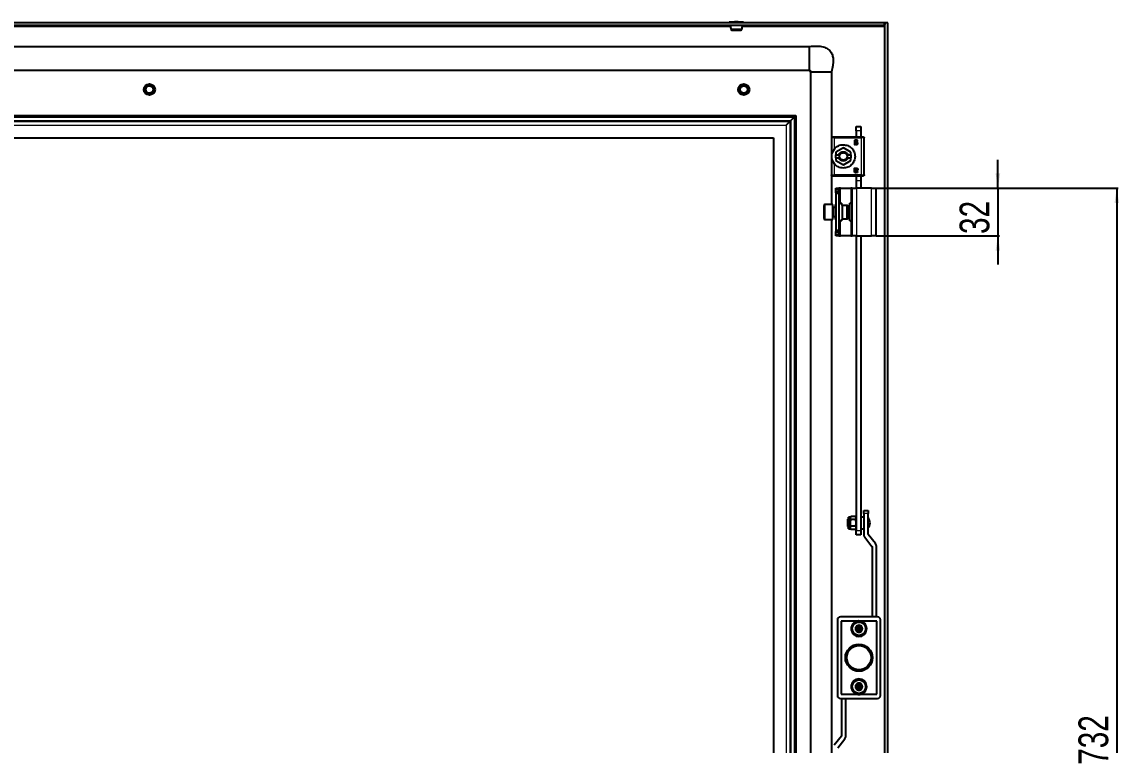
# Model space of a CAD drawing. Header units: millimetres. Extents: x -774 to 1984, y -501 to 869.
# Drawn here: x 1246 to 1984, y 206 to 693 of the extents above; entities that cross this region are included whole.
import ezdxf

# ---------------------------------------------------------------- set-up
doc = ezdxf.new("R2010")
doc.units = ezdxf.units.MM
doc.layers.add('FORMAT', color=7, linetype='Continuous')
doc.styles.add('SLDTEXTSTYLE0', font='TXT', dxfattribs={"width": 0.75})
doc.dimstyles.new('SLDDIMSTYLE0', dxfattribs={"dimtxt": 20, "dimasz": 10, "dimexe": 0, "dimexo": 0.0625, "dimgap": 5, "dimtad": 2, "dimdec": 1, "dimrnd": 1e-09, "dimzin": 12, "dimdsep": 46, "dimtxsty": 'SLDTEXTSTYLE0', "dimsah": 1, "dimcen": 0.09, "dimadec": 0, "dimazin": 3, "dimtfac": 1, "dimtofl": 0, "dimtmove": 0, "dimatfit": 3, "dimfxl": 0, "dimfrac": 2, "dimtolj": 1, "dimtzin": 12, "dimarcsym": 0})
doc.dimstyles.new('SLDDIMSTYLE1', dxfattribs={"dimtxt": 20, "dimasz": 10, "dimexe": 0, "dimexo": 0.0625, "dimgap": 5, "dimtad": 2, "dimdec": 1, "dimrnd": 1e-09, "dimzin": 12, "dimdsep": 46, "dimtxsty": 'SLDTEXTSTYLE0', "dimsah": 1, "dimcen": 0.09, "dimadec": 0, "dimazin": 3, "dimtfac": 1, "dimtmove": 0, "dimatfit": 0, "dimfxl": 0, "dimfrac": 2, "dimtolj": 1, "dimtzin": 12, "dimarcsym": 0})

# ---------------------------------------------------------------- blocks, each defined once
blk = doc.blocks.new('_D_8')
at = {"layer": 'FORMAT'}
for p, q in [((1820.31, 580.73), (1983.31, 580.73)), ((1982.31, 580.73), (1982.31, -151.27)), ((1820.31, -151.27), (1983.31, -151.27))]:
    blk.add_line(p, q, dxfattribs=at)
for points in [[(1982.31, 580.73), (1980.77, 570.73), (1983.85, 570.73)], [(1982.31, -151.27), (1983.85, -141.27), (1980.77, -141.27)]]:
    blk.add_solid(points, dxfattribs=at)
at = {"layer": 'FORMAT', "insert": (1956.53, 192.56), "char_height": 20, "attachment_point": 1, "rotation": 90, "style": 'SLDTEXTSTYLE0'}
blk.add_mtext('732', dxfattribs=at)
blk = doc.blocks.new('_D_9')
at = {"layer": 'FORMAT'}
for p, q in [((1902.31, 580.73), (1902.31, 599.96)), ((1820.31, 580.73), (1903.31, 580.73)), ((1902.31, 580.73), (1902.31, 548.73)), ((1820.31, 548.73), (1903.31, 548.73)), ((1902.31, 548.73), (1902.31, 529.5))]:
    blk.add_line(p, q, dxfattribs=at)
for points in [[(1902.31, 580.73), (1903.85, 590.73), (1900.77, 590.73)], [(1902.31, 548.73), (1900.77, 538.73), (1903.85, 538.73)]]:
    blk.add_solid(points, dxfattribs=at)
at = {"layer": 'FORMAT', "insert": (1876.53, 549.95), "char_height": 20, "attachment_point": 1, "rotation": 90, "style": 'SLDTEXTSTYLE0'}
blk.add_mtext('32', dxfattribs=at)

msp = doc.modelspace()

# ---------------------------------------------------------------- linework, layer by layer
at = {"color": 7, "linetype": 'Continuous', "lineweight": 25}
for p, q in [((1826, 692.23), (836.6, 692.23)), ((1826, 690.23), (836.6, 690.23)), ((1729.89, 687.61), (1722.71, 687.61)), ((1723.2, 687.23), (1729.41, 687.23)), ((1825.91, 690.23), (1825.7, 689.63)), ((1826, 690.23), (1826, 692.23)), ((1828.3, 692.23), (1826.3, 692.23)), ((1826.3, -262.77), (1826.3, 692.23)), ((1828.3, -262.77), (1828.3, 692.23)), ((887.3, 676.23), (1775.3, 676.23)), ((887.3, 660.23), (1775.3, 660.23)), ((1776.3, 659.23), (1776.3, -229.77)), ((1790.3, 659.23), (1790.3, 614.9)), ((896.3, 629.73), (1766.3, 629.73)), ((1762.89, 626.32), (1765.2, 628.63)), ((1765.3, 628.73), (1766.3, 629.73)), ((1766.3, 629.73), (1766.3, -200.27)), ((1759.89, 623.32), (1762.2, 625.63)), ((1762.2, 625.63), (1762.89, 626.32)), ((1807, 622.43), (1810, 622.43)), ((1807, 619.43), (1807, 622.43)), ((1810, 622.43), (1810, 619.43)), ((911.3, 614.73), (1751.3, 614.73)), ((1751.3, 614.73), (1751.3, -185.27)), ((1790.3, 614.73), (1790.3, 589.73)), ((1810.3, 615.23), (1792.3, 615.23)), ((1807, 619.43), (1807, 615.23)), ((1810, 619.43), (1810, 615.23)), ((1810.9, 615.23), (1810.65, 615.23)), ((1812.3, 589.73), (1812.3, 614.73)), ((1791.13, 605.35), (1792.64, 607.61)), ((1798.3, 607.94), (1793.35, 605.09)), ((1803.25, 605.09), (1798.3, 607.94)), ((1805.74, 612.19), (1805.74, 610.32)), ((1806.2, 610.32), (1806.2, 610.6)), ((1806.27, 611.93), (1806.27, 612.15)), ((1806.65, 611.93), (1806.27, 611.93)), ((1806.27, 611.58), (1806.7, 611.58)), ((1806.27, 610.99), (1806.27, 611.58)), ((1792.64, 596.85), (1791.13, 599.1)), ((1793.35, 605.09), (1793.35, 603.23)), ((1793.35, 603.23), (1795.31, 603.23)), ((1793.35, 601.23), (1793.35, 603.23)), ((1793.35, 601.23), (1795.31, 601.23)), ((1793.35, 601.23), (1793.35, 599.37)), ((1793.35, 599.37), (1798.3, 596.51)), ((1796.01, 603.23), (1795.31, 603.23)), ((1795.31, 601.23), (1796.01, 601.23)), ((1798.3, 596.51), (1803.25, 599.37)), ((1801.29, 603.23), (1800.59, 603.23)), ((1800.59, 601.23), (1801.29, 601.23)), ((1801.29, 603.23), (1803.25, 603.23)), ((1801.29, 601.23), (1803.25, 601.23)), ((1803.25, 603.23), (1803.25, 605.09)), ((1803.25, 603.23), (1803.25, 601.23)), ((1803.25, 599.37), (1803.25, 601.23)), ((1805.74, 592.27), (1805.74, 594.14)), ((1806.2, 594.14), (1806.2, 593.86)), ((1806.27, 592.88), (1806.27, 593.46)), ((1806.7, 592.88), (1806.27, 592.88)), ((1806.65, 592.52), (1806.27, 592.52)), ((1806.27, 592.52), (1806.27, 592.3)), ((1790.3, 589.55), (1790.3, 569.73)), ((1792.3, 589.23), (1810.3, 589.23)), ((1807, 589.32), (1807, 585.93)), ((1807, 585.93), (1807, 580.73)), ((1810, 589.32), (1810, 585.93)), ((1810, 585.93), (1810, 580.73)), ((1810.65, 589.23), (1810.9, 589.23)), ((1793.3, 580.73), (1795.3, 580.73)), ((1793.3, 579.73), (1793.3, 580.73)), ((1793.3, 578.73), (1793.3, 579.73)), ((1793.3, 577.73), (1793.3, 578.73)), ((1795.3, 577.73), (1793.3, 577.73)), ((1793.3, 577.73), (1793.3, 577.23)), ((1795.3, 577.23), (1793.3, 577.23)), ((1793.3, 577.23), (1793.3, 552.23)), ((1795.3, 580.73), (1795.3, 579.73)), ((1796.3, 580.73), (1795.3, 580.73)), ((1795.3, 578.73), (1795.3, 579.73)), ((1795.3, 578.73), (1795.3, 577.73)), ((1795.3, 577.73), (1795.3, 577.23)), ((1795.3, 577.23), (1795.3, 552.23)), ((1796.3, 580.73), (1803.3, 580.73)), ((1804.3, 580.73), (1803.3, 580.73)), ((1804.3, 548.73), (1804.3, 580.73)), ((1804.3, 580.73), (1807.3, 580.73)), ((1817.3, 580.73), (1807.3, 580.73)), ((1817.3, 580.73), (1820.3, 580.73)), ((1820.3, 548.73), (1820.3, 580.73)), ((1785.3, 562.48), (1785.3, 569.13)), ((1791.3, 569.73), (1785.9, 569.73)), ((1791.3, 562.17), (1791.3, 569.73)), ((1793.3, 569.73), (1792.8, 569.73)), ((1792.8, 569.73), (1792.8, 568.52)), ((1795.3, 570.73), (1796.3, 570.73)), ((1797, 570.73), (1796.3, 570.73)), ((1797, 570.73), (1797, 570.28)), ((1800.94, 569.23), (1797.8, 569.23)), ((1797.8, 560.23), (1797.8, 569.23)), ((1801.8, 568.73), (1800.94, 569.23)), ((1800.94, 560.23), (1800.94, 569.23)), ((1801.8, 560.73), (1801.8, 568.73)), ((1802.6, 558.73), (1802.6, 570.73)), ((1803.3, 570.73), (1802.6, 570.73)), ((1803.3, 570.73), (1804.3, 570.73)), ((1785.3, 560.33), (1785.3, 562.48)), ((1791.3, 559.73), (1791.3, 562.17)), ((1792.8, 567.73), (1791.55, 567.73)), ((1791.55, 561.73), (1792.8, 561.73)), ((1792.8, 568.52), (1792.8, 559.73)), ((1785.9, 559.73), (1791.3, 559.73)), ((1790.3, 559.73), (1790.3, -130.27)), ((1792.8, 559.73), (1793.3, 559.73)), ((1796.3, 558.73), (1795.3, 558.73)), ((1796.3, 558.73), (1797, 558.73)), ((1797, 559.18), (1797, 558.73)), ((1797.8, 560.23), (1800.94, 560.23)), ((1800.94, 560.23), (1801.8, 560.73)), ((1802.6, 558.73), (1803.3, 558.73)), ((1804.3, 558.73), (1803.3, 558.73)), ((1795.3, 552.23), (1793.3, 552.23)), ((1793.3, 552.23), (1793.3, 551.73)), ((1793.3, 551.73), (1795.3, 551.73)), ((1793.3, 550.73), (1793.3, 551.73)), ((1793.3, 549.73), (1793.3, 550.73)), ((1793.3, 548.73), (1793.3, 549.73)), ((1795.3, 548.73), (1793.3, 548.73)), ((1795.3, 552.23), (1795.3, 551.73)), ((1795.3, 551.73), (1795.3, 550.73)), ((1795.3, 549.73), (1795.3, 550.73)), ((1795.3, 549.73), (1795.3, 548.73)), ((1795.3, 548.73), (1796.3, 548.73)), ((1803.3, 548.73), (1796.3, 548.73)), ((1803.3, 548.73), (1804.3, 548.73)), ((1807.3, 548.73), (1804.3, 548.73)), ((1807, 548.73), (1807, 350.43)), ((1807.3, 548.73), (1817.3, 548.73)), ((1810, 548.73), (1810, 350.43)), ((1820.3, 548.73), (1817.3, 548.73)), ((1812, 363.73), (1815, 363.73)), ((1812, 361.73), (1812, 363.73)), ((1815, 363.73), (1815, 361.73)), ((1801.8, 358.38), (1801.3, 357.88)), ((1801.3, 352.98), (1801.3, 357.88)), ((1803, 359.28), (1801.8, 359.28)), ((1801.8, 355.43), (1801.8, 359.28)), ((1801.8, 351.58), (1801.8, 355.43)), ((1803.35, 359.88), (1803, 359.28)), ((1803, 355.43), (1803, 359.28)), ((1803, 351.58), (1803, 355.43)), ((1806.46, 359.88), (1803.35, 359.88)), ((1806.46, 357.65), (1803.35, 357.65)), ((1806.8, 359.28), (1806.46, 359.88)), ((1806.8, 359.28), (1806.8, 351.58)), ((1807, 358.38), (1806.8, 358.38)), ((1812, 359.43), (1810, 359.43)), ((1812, 361.73), (1812, 347.8)), ((1815, 347.8), (1815, 361.73)), ((1801.3, 352.98), (1801.8, 352.48)), ((1801.8, 351.58), (1803, 351.58)), ((1803, 351.58), (1803.35, 350.98)), ((1806.46, 353.2), (1803.35, 353.2)), ((1806.46, 350.98), (1803.35, 350.98)), ((1806.46, 350.98), (1806.8, 351.58)), ((1806.8, 352.48), (1807, 352.48)), ((1807, 347.43), (1807, 350.43)), ((1810, 347.43), (1807, 347.43)), ((1810, 351.43), (1812, 351.43)), ((1810, 350.43), (1810, 347.43)), ((1819.91, 341.5), (1815.04, 347.67)), ((1812.69, 345.82), (1817.56, 339.64)), ((1817.6, 339.52), (1817.6, 292.23)), ((1820.6, 292.23), (1820.6, 339.52)), ((1794.3, 290.23), (1794.3, 239.23)), ((1821.3, 292.23), (1796.3, 292.23)), ((1796.8, 289.23), (1796.8, 240.23)), ((1807.2, 289.23), (1796.8, 289.23)), ((1820.8, 289.23), (1810.4, 289.23)), ((1820.8, 240.23), (1820.8, 289.23)), ((1823.3, 239.23), (1823.3, 290.23)), ((1806.9, 284.39), (1806.53, 284.83)), ((1808.1, 284.83), (1806.53, 284.83)), ((1806.9, 284.07), (1806.53, 283.63)), ((1806.53, 283.63), (1808.1, 283.63)), ((1808.1, 284.39), (1806.9, 284.39)), ((1806.9, 284.07), (1808.1, 284.07)), ((1808.2, 286.5), (1808.2, 284.93)), ((1808.64, 286.13), (1808.2, 286.5)), ((1808.2, 283.53), (1808.2, 281.96)), ((1808.64, 282.32), (1808.2, 281.96)), ((1808.64, 286.13), (1808.64, 284.93)), ((1808.64, 283.53), (1808.64, 282.32)), ((1808.96, 286.13), (1809.4, 286.5)), ((1808.96, 284.93), (1808.96, 286.13)), ((1808.96, 282.32), (1808.96, 283.53)), ((1808.96, 282.32), (1809.4, 281.96)), ((1809.4, 284.93), (1809.4, 286.5)), ((1809.4, 281.96), (1809.4, 283.53)), ((1811.07, 284.83), (1809.5, 284.83)), ((1810.71, 284.39), (1809.5, 284.39)), ((1809.5, 284.07), (1810.71, 284.07)), ((1809.5, 283.63), (1811.07, 283.63)), ((1810.71, 284.39), (1811.07, 284.83)), ((1810.71, 284.07), (1811.07, 283.63)), ((1806.9, 245.39), (1806.53, 245.83)), ((1806.53, 245.83), (1808.1, 245.83)), ((1806.9, 245.07), (1806.53, 244.63)), ((1808.1, 244.63), (1806.53, 244.63)), ((1806.9, 245.39), (1808.1, 245.39)), ((1808.1, 245.07), (1806.9, 245.07)), ((1808.2, 245.93), (1808.2, 247.5)), ((1808.64, 247.13), (1808.2, 247.5)), ((1808.2, 242.96), (1808.2, 244.53)), ((1808.64, 245.93), (1808.64, 247.13)), ((1808.64, 243.32), (1808.64, 244.53)), ((1808.96, 247.13), (1809.4, 247.5)), ((1808.96, 247.13), (1808.96, 245.93)), ((1808.96, 244.53), (1808.96, 243.32)), ((1809.4, 247.5), (1809.4, 245.93)), ((1809.4, 244.53), (1809.4, 242.96)), ((1809.5, 245.83), (1811.07, 245.83)), ((1809.5, 245.39), (1810.71, 245.39)), ((1810.71, 245.07), (1809.5, 245.07)), ((1811.07, 244.63), (1809.5, 244.63)), ((1810.71, 245.39), (1811.07, 245.83)), ((1810.71, 245.07), (1811.07, 244.63)), ((1796.3, 237.23), (1821.3, 237.23)), ((1796.8, 240.23), (1807.2, 240.23)), ((1797, 237.23), (1797, 212)), ((1800, 212), (1800, 237.23)), ((1808.64, 243.32), (1808.2, 242.96)), ((1808.96, 243.32), (1809.4, 242.96)), ((1810.4, 240.23), (1820.8, 240.23)), ((1796.96, 211.87), (1792.2, 205.9)), ((1794.55, 204.03), (1799.3, 210))]:
    msp.add_line(p, q, dxfattribs=at)
at = {"color": 8, "linetype": 'Continuous', "lineweight": 18}
for p, q in [((940.35, 689.63), (1722.26, 689.63)), ((1731.16, 692.35), (1721.44, 692.35)), ((1731.05, 692.48), (1721.55, 692.48)), ((1730.35, 689.63), (1825.7, 689.63)), ((1825.7, 689.63), (1825.7, -260.17)), ((897.3, 628.73), (1765.3, 628.73)), ((897.4, 628.63), (1765.2, 628.63)), ((1765.2, 628.63), (1765.2, -199.17)), ((1765.3, 628.73), (1765.3, -199.27)), ((899.71, 626.32), (1762.89, 626.32)), ((900.4, 625.63), (1762.2, 625.63)), ((902.71, 623.32), (1759.89, 623.32)), ((1759.89, 623.32), (1759.89, -193.86)), ((1762.2, 625.63), (1762.2, -196.17)), ((1762.89, 626.32), (1762.89, -196.86)), ((1792.3, 607.29), (1792.3, 614.73)), ((1792.3, 614.73), (1810.3, 614.73)), ((1810, 619.43), (1807, 619.43)), ((1810.3, 614.73), (1810.3, 589.73)), ((1798.3, 599.73), (1798.3, 599.08)), ((1792.3, 589.73), (1792.3, 597.17)), ((1810.3, 589.73), (1792.3, 589.73)), ((1807, 585.93), (1810, 585.93)), ((1795.3, 579.73), (1793.3, 579.73)), ((1793.3, 578.73), (1795.3, 578.73)), ((1796.3, 570.73), (1796.3, 580.73)), ((1803.3, 580.73), (1803.3, 570.73)), ((1807.3, 548.73), (1807.3, 580.73)), ((1817.3, 548.73), (1817.3, 580.73)), ((1785.9, 569.73), (1785.9, 562.17)), ((1785.9, 562.17), (1785.9, 559.73)), ((1791.55, 567.73), (1791.55, 561.73)), ((1796.3, 548.73), (1796.3, 558.73)), ((1803.3, 558.73), (1803.3, 548.73)), ((1795.3, 550.73), (1793.3, 550.73)), ((1793.3, 549.73), (1795.3, 549.73)), ((1815, 361.73), (1812, 361.73)), ((1807, 350.43), (1810, 350.43)), ((1808.1, 284.39), (1808.1, 284.83)), ((1808.1, 284.07), (1808.1, 283.63)), ((1808.64, 284.93), (1808.2, 284.93)), ((1808.64, 283.53), (1808.2, 283.53)), ((1808.96, 284.93), (1809.4, 284.93)), ((1808.96, 283.53), (1809.4, 283.53)), ((1809.5, 284.39), (1809.5, 284.83)), ((1809.5, 284.07), (1809.5, 283.63)), ((1808.1, 245.39), (1808.1, 245.83)), ((1808.1, 245.07), (1808.1, 244.63)), ((1808.64, 245.93), (1808.2, 245.93)), ((1808.64, 244.53), (1808.2, 244.53)), ((1808.96, 245.93), (1809.4, 245.93)), ((1808.96, 244.53), (1809.4, 244.53)), ((1809.5, 245.39), (1809.5, 245.83)), ((1809.5, 245.07), (1809.5, 244.63))]:
    msp.add_line(p, q, dxfattribs=at)
at = {"color": 7, "linetype": 'Continuous', "lineweight": 25}
for centre, radius in [((1331.3, 647.23), 3.75), ((1331.3, 647.23), 3), ((1731.3, 647.23), 3.75), ((1731.3, 647.23), 3), ((1331.3, 647.23), 2.5), ((1731.3, 647.23), 2.5), ((1808.8, 284.23), 4.5), ((1808.8, 264.73), 9.15), ((1808.8, 264.73), 8.15), ((1808.8, 245.23), 4.5)]:
    msp.add_circle(centre, radius, dxfattribs=at)
for centre, radius, start, end in [((1721.57, 692.35), 0.126, 96.02558, 180), ((1747.21, 692.29), 25.77, 179.86102, 180.13898), ((1726.3, 647.48), 45.25, 90.0016, 96.02558), ((1728.42, 689.96), 6.18, 177.53422, 202.36543), ((1723.2, 687.73), 0.5, 193.38346, 270), ((1726.3, 647.48), 45.25, 83.97442, 89.9984), ((1729.41, 687.73), 0.5, 270, 346.61654), ((1724.18, 689.96), 6.18, 337.63457, 2.46578), ((1731.04, 692.35), 0.126, 0, 83.97442), ((1705.4, 692.29), 25.77, 359.86102, 0.13898), ((1785.9, 569.13), 0.6, 90, 180), ((1791.55, 567.98), 0.25, 180, 270), ((1791.55, 561.48), 0.25, 90, 180), ((1785.9, 560.33), 0.6, 180, 270), ((1808.36, 354.47), 8, 6.88194, 33.87093), ((1808.36, 356.39), 8, 326.12907, 353.11806), ((1815.2, 347.8), 3.2, 180, 218.26399), ((1815.2, 347.8), 0.2, 180, 218.26399), ((1817.4, 339.52), 0.2, 0, 38.26399), ((1817.4, 339.52), 3.2, 0, 38.26399), ((1796.3, 290.23), 2, 90, 180), ((1808.8, 284.23), 5.25, 107.75279, 72.24721), ((1808.8, 284.23), 5.25, 72.24721, 107.75279), ((1821.3, 290.23), 2, 0, 90), ((1808.8, 284.23), 2.35, 165.2075, 194.7925), ((1808.8, 284.23), 2.35, 104.7925, 165.2075), ((1808.8, 284.23), 2.35, 194.7925, 255.2075), ((1808.8, 284.23), 1.91, 175.10562, 184.89438), ((1808.1, 284.93), 0.1, 270, 0), ((1808.1, 284.93), 0.537, 270, 0), ((1808.1, 283.53), 0.537, 0, 90), ((1808.1, 283.53), 0.1, 0, 90), ((1808.8, 284.23), 2.35, 75.2075, 104.7925), ((1808.8, 284.23), 2.35, 255.2075, 284.7925), ((1808.8, 284.23), 1.91, 85.10562, 94.89438), ((1808.8, 284.23), 1.91, 265.10562, 274.89438), ((1809.5, 284.93), 0.537, 180, 270), ((1809.5, 283.53), 0.537, 90, 180), ((1808.8, 284.23), 2.35, 14.7925, 75.2075), ((1809.5, 284.93), 0.1, 180, 270), ((1808.8, 284.23), 2.35, 284.7925, 345.2075), ((1809.5, 283.53), 0.1, 90, 180), ((1808.8, 284.23), 1.91, 355.10562, 4.89438), ((1808.8, 284.23), 2.35, 345.2075, 14.7925), ((1808.8, 245.23), 5.25, 287.75279, 252.24721), ((1808.8, 245.23), 2.35, 165.2075, 194.7925), ((1808.8, 245.23), 2.35, 104.7925, 165.2075), ((1808.8, 245.23), 2.35, 194.7925, 255.2075), ((1808.8, 245.23), 1.91, 175.10562, 184.89438), ((1808.1, 245.93), 0.1, 270, 0), ((1808.1, 245.93), 0.537, 270, 0), ((1808.1, 244.53), 0.537, 0, 90), ((1808.1, 244.53), 0.1, 0, 90), ((1808.8, 245.23), 2.35, 75.2075, 104.7925), ((1808.8, 245.23), 1.91, 85.10562, 94.89438), ((1809.5, 245.93), 0.537, 180, 270), ((1809.5, 244.53), 0.537, 90, 180), ((1808.8, 245.23), 2.35, 14.7925, 75.2075), ((1809.5, 245.93), 0.1, 180, 270), ((1808.8, 245.23), 2.35, 284.7925, 345.2075), ((1809.5, 244.53), 0.1, 90, 180), ((1808.8, 245.23), 1.91, 355.10562, 4.89438), ((1808.8, 245.23), 2.35, 345.2075, 14.7925), ((1796.3, 239.23), 2, 180, 270), ((1808.8, 245.23), 5.25, 252.24721, 287.75279), ((1808.8, 245.23), 2.35, 255.2075, 284.7925), ((1808.8, 245.23), 1.91, 265.10562, 274.89438), ((1821.3, 239.23), 2, 270, 0), ((1796.8, 212), 0.2, 321.4416, 0), ((1796.8, 212), 3.2, 321.4416, 0)]:
    msp.add_arc(centre, radius, start, end, dxfattribs=at)
for points, knots in [([(1825.7, 689.63), (1825.75, 689.79), (1825.8, 689.94), (1825.9, 690.16), (1825.95, 690.23), (1826, 690.23)], [0, 0, 0, 0, 0.5, 0.5, 1, 1, 1, 1]), ([(1826.3, 692.23), (1826.28, 691.85), (1826.24, 691.28), (1826.06, 690.7), (1826, 690.51)], [0, 0, 0, 0, 0.662931, 1, 1, 1, 1]), ([(1775.3, 676.23), (1777.03, 676.4), (1780.17, 676.7), (1784.5, 676.18), (1787.93, 674.76), (1790.14, 672.44), (1791.23, 669.67), (1791.55, 666.63), (1791.25, 663.06), (1790.64, 660.58), (1790.3, 659.23)], [0, 0, 0, 0, 0.176713, 0.320911, 0.440308, 0.54837, 0.6374, 0.738878, 0.858543, 1, 1, 1, 1]), ([(1775.3, 676.23), (1775.3, 676.2), (1775.3, 676.14), (1775.3, 675.49), (1775.3, 674.03), (1775.3, 671.84), (1775.3, 669.84), (1775.3, 668.23), (1775.3, 666.62), (1775.3, 664.62), (1775.3, 662.44), (1775.3, 660.93), (1775.3, 660.53), (1775.3, 660.39)], [0, 0, 0, 0, 0.069165, 0.1363, 0.267291, 0.398282, 0.465417, 0.534583, 0.603748, 0.670883, 0.801874, 0.932865, 1, 1, 1, 1]), ([(1775.3, 660.39), (1775.4, 660.38), (1775.54, 660.36), (1775.7, 660.29), (1775.78, 660.23), (1775.84, 660.17), (1775.88, 660.09), (1775.91, 660.02), (1775.97, 659.85), (1776.14, 659.77), (1776.29, 659.54), (1776.32, 659.34), (1776.34, 659.23)], [0, 0, 0, 0, 0.146823, 0.202041, 0.247643, 0.28691, 0.323569, 0.360785, 0.40083, 0.628513, 0.79432, 1, 1, 1, 1]), ([(1776.3, 659.23), (1776.15, 659.45), (1775.89, 659.86), (1775.48, 660.12), (1775.3, 660.23)], [0, 0, 0, 0, 0.561561, 1, 1, 1, 1]), ([(1776.42, 659.23), (1776.45, 659.23), (1776.53, 659.23), (1776.98, 659.23), (1777.28, 659.23)], [0, 0, 0, 0, 0.350861, 1, 1, 1, 1]), ([(1806.85, 613.23), (1806.71, 613.22), (1806.48, 613.21), (1806.2, 613.12), (1806.02, 613), (1805.88, 612.83), (1805.76, 612.56), (1805.75, 612.33), (1805.74, 612.19)], [0, 0, 0, 0, 0.250089, 0.382495, 0.500259, 0.622163, 0.750133, 1, 1, 1, 1]), ([(1807.92, 612.73), (1807.92, 612.79), (1807.92, 612.87), (1807.85, 612.96), (1807.72, 613.05), (1807.39, 613.18), (1807.07, 613.21), (1806.85, 613.23)], [0, 0, 0, 0, 0.1246927, 0.1871822, 0.2497734, 0.5000394, 1, 1, 1, 1]), ([(1792.3, 597.17), (1792.02, 597.55), (1791.45, 598.3), (1790.89, 599.55), (1790.54, 600.83), (1790.41, 602.23), (1790.54, 603.63), (1790.89, 604.91), (1791.45, 606.16), (1792.02, 606.91), (1792.3, 607.29)], [0, 0, 0, 0, 0.125762, 0.25037, 0.375307, 0.500139, 0.62481, 0.749763, 0.874888, 1, 1, 1, 1]), ([(1805.74, 610.32), (1805.74, 610.31), (1805.75, 610.29), (1805.76, 610.27), (1805.79, 610.25), (1805.86, 610.23), (1805.93, 610.23), (1805.97, 610.23)], [0, 0, 0, 0, 0.124881, 0.183376, 0.250934, 0.500336, 1, 1, 1, 1]), ([(1805.97, 610.23), (1806.02, 610.23), (1806.09, 610.23), (1806.16, 610.25), (1806.19, 610.27), (1806.2, 610.29), (1806.2, 610.31), (1806.2, 610.32)], [0, 0, 0, 0, 0.4997175, 0.7494373, 0.8105874, 0.8750778, 1, 1, 1, 1]), ([(1806.2, 610.6), (1806.33, 610.49), (1806.51, 610.32), (1806.79, 610.21), (1806.95, 610.17), (1807.04, 610.17), (1807.08, 610.17)], [0, 0, 0, 0, 0.499113, 0.749325, 0.874665, 1, 1, 1, 1]), ([(1806.27, 612.15), (1806.28, 612.24), (1806.28, 612.38), (1806.34, 612.55), (1806.42, 612.66), (1806.52, 612.74), (1806.64, 612.79), (1806.78, 612.81), (1806.87, 612.82), (1806.91, 612.82)], [0, 0, 0, 0, 0.250023, 0.382539, 0.499802, 0.620838, 0.749652, 0.874777, 1, 1, 1, 1]), ([(1806.99, 610.58), (1806.92, 610.59), (1806.78, 610.6), (1806.52, 610.73), (1806.37, 610.89), (1806.27, 610.99)], [0, 0, 0, 0, 0.249939, 0.499864, 1, 1, 1, 1]), ([(1808.04, 611.01), (1808.03, 611.09), (1808.02, 611.25), (1807.93, 611.47), (1807.77, 611.64), (1807.51, 611.81), (1807.12, 611.92), (1806.81, 611.93), (1806.65, 611.93)], [0, 0, 0, 0, 0.125049, 0.249886, 0.370856, 0.49982, 0.749609, 1, 1, 1, 1]), ([(1806.7, 611.58), (1806.8, 611.58), (1806.98, 611.57), (1807.21, 611.51), (1807.35, 611.42), (1807.45, 611.32), (1807.5, 611.19), (1807.5, 611.1), (1807.51, 611.05)], [0, 0, 0, 0, 0.279652, 0.500248, 0.629485, 0.750186, 0.875763, 1, 1, 1, 1]), ([(1806.91, 612.82), (1807.07, 612.8), (1807.31, 612.77), (1807.57, 612.65), (1807.69, 612.58), (1807.76, 612.53), (1807.8, 612.53), (1807.82, 612.52)], [0, 0, 0, 0, 0.4986996, 0.7495075, 0.8749492, 0.9467834, 1, 1, 1, 1]), ([(1807.51, 611.05), (1807.5, 610.99), (1807.49, 610.89), (1807.43, 610.77), (1807.37, 610.7), (1807.28, 610.64), (1807.19, 610.6), (1807.09, 610.59), (1807.03, 610.58), (1806.99, 610.58)], [0, 0, 0, 0, 0.249168, 0.373635, 0.49939, 0.619394, 0.749656, 0.87477, 1, 1, 1, 1]), ([(1807.08, 610.17), (1807.2, 610.18), (1807.38, 610.19), (1807.61, 610.27), (1807.76, 610.37), (1807.89, 610.5), (1808.01, 610.71), (1808.03, 610.89), (1808.04, 611.01)], [0, 0, 0, 0, 0.25007, 0.379181, 0.500499, 0.62417, 0.750842, 1, 1, 1, 1]), ([(1807.82, 612.52), (1807.83, 612.52), (1807.84, 612.53), (1807.86, 612.54), (1807.88, 612.55), (1807.89, 612.57), (1807.91, 612.61), (1807.92, 612.65), (1807.92, 612.7), (1807.92, 612.72), (1807.92, 612.73)], [0, 0, 0, 0, 0.128825, 0.180169, 0.243397, 0.36986, 0.499864, 0.749649, 0.843476, 1, 1, 1, 1]), ([(1805.74, 594.14), (1805.74, 594.15), (1805.75, 594.17), (1805.76, 594.18), (1805.79, 594.21), (1805.86, 594.23), (1805.93, 594.23), (1805.97, 594.23)], [0, 0, 0, 0, 0.124884, 0.186377, 0.250914, 0.500322, 1, 1, 1, 1]), ([(1806.85, 591.23), (1806.78, 591.23), (1806.63, 591.23), (1806.41, 591.27), (1806.2, 591.34), (1806.02, 591.46), (1805.88, 591.63), (1805.76, 591.9), (1805.75, 592.12), (1805.74, 592.27)], [0, 0, 0, 0, 0.1252554, 0.2504368, 0.3830659, 0.5004929, 0.622629, 0.7502495, 1, 1, 1, 1]), ([(1805.97, 594.23), (1806.02, 594.23), (1806.08, 594.23), (1806.14, 594.21), (1806.17, 594.2), (1806.19, 594.19), (1806.2, 594.16), (1806.2, 594.15), (1806.2, 594.14)], [0, 0, 0, 0, 0.499162, 0.644242, 0.749698, 0.813605, 0.875217, 1, 1, 1, 1]), ([(1806.2, 593.86), (1806.33, 593.97), (1806.51, 594.14), (1806.83, 594.27), (1806.99, 594.28), (1807.08, 594.29)], [0, 0, 0, 0, 0.499364, 0.749701, 1, 1, 1, 1]), ([(1806.27, 593.46), (1806.37, 593.57), (1806.52, 593.72), (1806.75, 593.84), (1806.89, 593.87), (1806.96, 593.87), (1806.99, 593.88)], [0, 0, 0, 0, 0.499765, 0.749504, 0.874771, 1, 1, 1, 1]), ([(1806.27, 592.3), (1806.27, 592.26), (1806.28, 592.17), (1806.3, 592.04), (1806.34, 591.91), (1806.42, 591.8), (1806.52, 591.72), (1806.69, 591.65), (1806.82, 591.64), (1806.91, 591.64)], [0, 0, 0, 0, 0.125295, 0.250514, 0.383518, 0.50035, 0.621938, 0.750243, 1, 1, 1, 1]), ([(1808.04, 593.44), (1808.04, 593.4), (1808.03, 593.33), (1808.01, 593.17), (1807.93, 592.99), (1807.77, 592.81), (1807.5, 592.64), (1807.12, 592.54), (1806.81, 592.53), (1806.65, 592.52)], [0, 0, 0, 0, 0.0626366, 0.1252782, 0.2500723, 0.3748405, 0.4999941, 0.7496958, 1, 1, 1, 1]), ([(1807.51, 593.41), (1807.5, 593.36), (1807.5, 593.27), (1807.45, 593.14), (1807.35, 593.04), (1807.21, 592.95), (1806.98, 592.89), (1806.8, 592.88), (1806.7, 592.88)], [0, 0, 0, 0, 0.124446, 0.249795, 0.37, 0.499734, 0.719932, 1, 1, 1, 1]), ([(1807.92, 591.72), (1807.92, 591.7), (1807.92, 591.64), (1807.9, 591.56), (1807.85, 591.5), (1807.72, 591.41), (1807.39, 591.28), (1807.07, 591.25), (1806.85, 591.23)], [0, 0, 0, 0, 0.062686, 0.125173, 0.187628, 0.250185, 0.500314, 1, 1, 1, 1]), ([(1806.91, 591.64), (1807.07, 591.65), (1807.38, 591.68), (1807.64, 591.89), (1807.8, 591.93), (1807.82, 591.93)], [0, 0, 0, 0, 0.498852, 0.946609, 1, 1, 1, 1]), ([(1806.99, 593.88), (1807.06, 593.87), (1807.16, 593.87), (1807.28, 593.82), (1807.36, 593.76), (1807.43, 593.69), (1807.48, 593.6), (1807.5, 593.5), (1807.51, 593.44), (1807.51, 593.41)], [0, 0, 0, 0, 0.249623, 0.37714, 0.499734, 0.62273, 0.749812, 0.874876, 1, 1, 1, 1]), ([(1807.08, 594.29), (1807.2, 594.28), (1807.38, 594.27), (1807.61, 594.18), (1807.76, 594.09), (1807.89, 593.96), (1808.01, 593.75), (1808.03, 593.56), (1808.04, 593.44)], [0, 0, 0, 0, 0.25007, 0.379559, 0.500499, 0.624556, 0.750843, 1, 1, 1, 1]), ([(1807.82, 591.93), (1807.83, 591.93), (1807.84, 591.93), (1807.86, 591.92), (1807.88, 591.91), (1807.89, 591.88), (1807.92, 591.82), (1807.92, 591.77), (1807.92, 591.72)], [0, 0, 0, 0, 0.13107, 0.182437, 0.243796, 0.371388, 0.500442, 1, 1, 1, 1]), ([(1797.8, 569.23), (1797.63, 569.38), (1797.28, 569.69), (1797.08, 570.26), (1796.72, 570.56), (1796.38, 570.69), (1796.02, 570.66), (1795.68, 570.47), (1795.43, 570.11), (1795.34, 569.81), (1795.3, 569.66)], [0, 0, 0, 0, 0.185676, 0.371025, 0.466937, 0.562172, 0.656347, 0.751553, 0.873842, 1, 1, 1, 1]), ([(1795.3, 559.8), (1795.34, 559.65), (1795.43, 559.35), (1795.68, 558.99), (1796.02, 558.8), (1796.38, 558.76), (1796.72, 558.89), (1797.08, 559.2), (1797.28, 559.77), (1797.63, 560.08), (1797.8, 560.23)], [0, 0, 0, 0, 0.126158, 0.248447, 0.343653, 0.437828, 0.533063, 0.628975, 0.814324, 1, 1, 1, 1]), ([(1803.35, 357.65), (1803.17, 358.05), (1802.83, 358.79), (1803.18, 359.53), (1803.35, 359.88)], [0, 0, 0, 0, 0.534707, 1, 1, 1, 1]), ([(1803.35, 353.2), (1803.17, 353.96), (1802.83, 355.44), (1803.18, 356.92), (1803.35, 357.65)], [0, 0, 0, 0, 0.508481, 1, 1, 1, 1]), ([(1806.46, 359.88), (1806.63, 359.48), (1806.97, 358.74), (1806.62, 358), (1806.46, 357.65)], [0, 0, 0, 0, 0.534707, 1, 1, 1, 1]), ([(1806.46, 357.65), (1806.63, 356.9), (1806.97, 355.41), (1806.63, 353.93), (1806.46, 353.2)], [0, 0, 0, 0, 0.508481, 1, 1, 1, 1]), ([(1803.35, 350.98), (1803.17, 351.38), (1802.83, 352.12), (1803.18, 352.86), (1803.35, 353.2)], [0, 0, 0, 0, 0.534707, 1, 1, 1, 1]), ([(1806.46, 353.2), (1806.63, 352.81), (1806.97, 352.06), (1806.62, 351.32), (1806.46, 350.98)], [0, 0, 0, 0, 0.534707, 1, 1, 1, 1])]:
    msp.add_open_spline(points, degree=3, knots=knots, dxfattribs=at)
for points in [[(1777.28, 659.23), (1777.61, 659.23), (1778.27, 659.23), (1779.25, 659.23), (1779.73, 659.23)], [(1779.73, 659.23), (1780.29, 659.23), (1781.42, 659.23), (1782.67, 659.23), (1783.3, 659.23)], [(1783.3, 659.23), (1783.93, 659.23), (1785.18, 659.23), (1786.31, 659.23), (1786.87, 659.23)], [(1786.87, 659.23), (1787.36, 659.23), (1788.33, 659.23), (1788.99, 659.23), (1789.32, 659.23)], [(1789.32, 659.23), (1789.61, 659.23), (1790.17, 659.23), (1790.26, 659.23), (1790.3, 659.23)], [(1790.8, 615.23), (1790.74, 615.22), (1790.61, 615.21), (1790.44, 615.09), (1790.32, 614.93), (1790.31, 614.79), (1790.3, 614.73)], [(1792.3, 615.23), (1792.11, 615.23), (1791.71, 615.23), (1791.22, 615.23), (1790.87, 615.23), (1790.82, 615.23), (1790.8, 615.23)], [(1811.8, 615.23), (1811.78, 615.23), (1811.73, 615.23), (1811.39, 615.23), (1810.89, 615.23), (1810.5, 615.23), (1810.3, 615.23)], [(1811.8, 615.23), (1811.87, 615.22), (1812, 615.21), (1812.16, 615.09), (1812.28, 614.93), (1812.29, 614.79), (1812.3, 614.73)], [(1792.3, 607.29), (1792.7, 607.7), (1793.48, 608.53), (1794.97, 609.4), (1796.59, 609.97), (1797.73, 610.04), (1798.3, 610.08)], [(1798.3, 610.08), (1799.33, 609.96), (1801.38, 609.72), (1804, 607.91), (1805.74, 605.31), (1806.36, 602.23), (1805.74, 599.14), (1804, 596.55), (1801.38, 594.73), (1799.33, 594.5), (1798.3, 594.38)], [(1795.31, 603.23), (1795.45, 603.53), (1795.71, 604.13), (1796.43, 604.83), (1797.32, 605.28), (1798.3, 605.43), (1799.29, 605.28), (1800.17, 604.83), (1800.89, 604.13), (1801.16, 603.53), (1801.29, 603.23)], [(1798.3, 599.08), (1797.97, 599.11), (1797.32, 599.17), (1796.43, 599.64), (1795.71, 600.32), (1795.45, 600.93), (1795.31, 601.23)], [(1796.01, 601.23), (1795.95, 601.39), (1795.83, 601.71), (1795.79, 602.23), (1795.83, 602.74), (1795.95, 603.07), (1796.01, 603.23)], [(1796.01, 603.23), (1796.13, 603.44), (1796.36, 603.87), (1796.92, 604.35), (1797.58, 604.67), (1798.06, 604.71), (1798.3, 604.73)], [(1798.3, 599.73), (1798.06, 599.75), (1797.58, 599.79), (1796.92, 600.11), (1796.36, 600.59), (1796.13, 601.02), (1796.01, 601.23)], [(1798.3, 604.73), (1798.54, 604.71), (1799.03, 604.67), (1799.69, 604.35), (1800.25, 603.87), (1800.48, 603.44), (1800.59, 603.23)], [(1801.29, 601.23), (1801.16, 600.93), (1800.89, 600.32), (1800.17, 599.64), (1799.29, 599.17), (1798.63, 599.11), (1798.3, 599.08)], [(1800.59, 601.23), (1800.48, 601.02), (1800.25, 600.59), (1799.69, 600.11), (1799.03, 599.79), (1798.54, 599.75), (1798.3, 599.73)], [(1800.59, 603.23), (1800.65, 603.07), (1800.77, 602.74), (1800.82, 602.23), (1800.77, 601.71), (1800.65, 601.39), (1800.59, 601.23)], [(1798.3, 594.38), (1797.73, 594.41), (1796.59, 594.49), (1794.97, 595.06), (1793.48, 595.93), (1792.7, 596.75), (1792.3, 597.17)], [(1790.8, 589.23), (1790.74, 589.24), (1790.61, 589.25), (1790.44, 589.37), (1790.32, 589.53), (1790.31, 589.66), (1790.3, 589.73)], [(1790.8, 589.23), (1790.82, 589.23), (1790.87, 589.23), (1791.22, 589.23), (1791.71, 589.23), (1792.11, 589.23), (1792.3, 589.23)], [(1810.3, 589.23), (1810.5, 589.23), (1810.89, 589.23), (1811.39, 589.23), (1811.73, 589.23), (1811.78, 589.23), (1811.8, 589.23)], [(1812.3, 589.73), (1812.29, 589.66), (1812.28, 589.53), (1812.16, 589.37), (1812, 589.25), (1811.87, 589.24), (1811.8, 589.23)]]:
    msp.add_open_spline(points, degree=3, dxfattribs=at)
at = {"color": 8, "linetype": 'Continuous', "lineweight": 18}
for points in [[(1792.3, 614.73), (1792.04, 614.73), (1791.52, 614.73), (1790.85, 614.73), (1790.39, 614.73), (1790.33, 614.73), (1790.3, 614.73)], [(1792.3, 615.23), (1792.3, 615.22), (1792.3, 615.21), (1792.3, 615.09), (1792.3, 614.93), (1792.3, 614.79), (1792.3, 614.73)], [(1810.3, 614.73), (1810.3, 614.79), (1810.3, 614.93), (1810.3, 615.09), (1810.3, 615.21), (1810.3, 615.22), (1810.3, 615.23)], [(1812.3, 614.73), (1812.27, 614.73), (1812.21, 614.73), (1811.75, 614.73), (1811.09, 614.73), (1810.56, 614.73), (1810.3, 614.73)], [(1790.3, 589.73), (1790.33, 589.73), (1790.39, 589.73), (1790.85, 589.73), (1791.52, 589.73), (1792.04, 589.73), (1792.3, 589.73)], [(1792.3, 589.73), (1792.3, 589.66), (1792.3, 589.53), (1792.3, 589.37), (1792.3, 589.25), (1792.3, 589.24), (1792.3, 589.23)], [(1810.3, 589.23), (1810.3, 589.24), (1810.3, 589.25), (1810.3, 589.37), (1810.3, 589.53), (1810.3, 589.66), (1810.3, 589.73)], [(1810.3, 589.73), (1810.56, 589.73), (1811.09, 589.73), (1811.75, 589.73), (1812.21, 589.73), (1812.27, 589.73), (1812.3, 589.73)]]:
    msp.add_open_spline(points, degree=3, dxfattribs=at)

# ---------------------------------------------------------------- dimensions: what is measured, and where the dimension line sits
at = {"layer": 'FORMAT'}
for base, p2, dimstyle, picture, middle in [((1902.31, 548.73), (1820.3, 548.73), 'SLDDIMSTYLE1', '_D_9', (1902.31, 564.73)), ((1982.31, -151.27), (1820.3, -151.27), 'SLDDIMSTYLE0', '_D_8', (1982.31, 214.73))]:
    dim = msp.add_linear_dim(base=base, p1=(1820.3, 580.73), p2=p2, angle=90, dimstyle=dimstyle, dxfattribs=at)
    dim.commit()
    dim.dimension.update_dxf_attribs({"geometry": picture, "text_midpoint": middle, "dimtype": 160})

doc.saveas('drawing.dxf')
